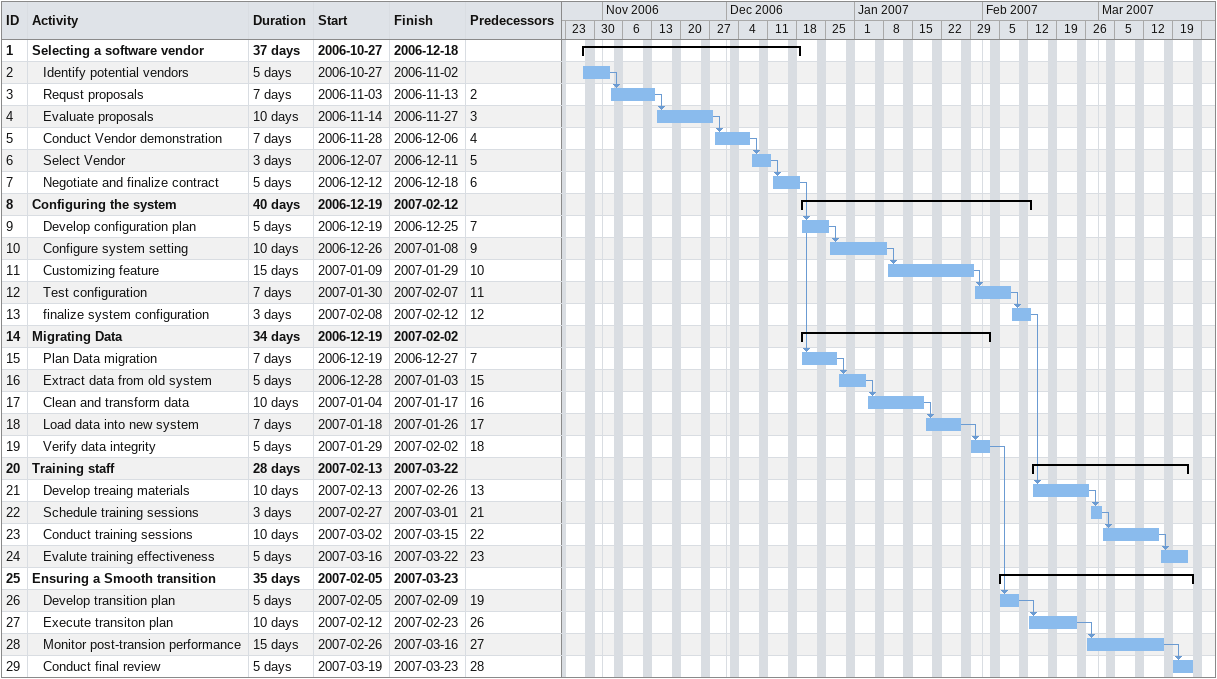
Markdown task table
| ID | Level | Task | Duration | Start | Finish | Predecessors |
|---|---|---|---|---|---|---|
| 1 | 1 | **Selecting a software vendor** | 37d | 2006-10-27 | 2006-12-18 |  |
| 2 | 2 | Identify potential vendors | 5d | 2006-10-27 | 2006-11-02 |  |
| 3 | 2 | Requst proposals | 7d | 2006-11-03 | 2006-11-13 | 2 |
| 4 | 2 | Evaluate proposals | 10d | 2006-11-14 | 2006-11-27 | 3 |
| 5 | 2 | Conduct Vendor demonstration | 7d | 2006-11-28 | 2006-12-06 | 4 |
| 6 | 2 | Select Vendor | 3d | 2006-12-07 | 2006-12-11 | 5 |
| 7 | 2 | Negotiate and finalize contract | 5d | 2006-12-12 | 2006-12-18 | 6 |
| 8 | 1 | **Configuring the system** | 40d | 2006-12-19 | 2007-02-12 |  |
| 9 | 2 | Develop configuration plan | 5d | 2006-12-19 | 2006-12-25 | 7 |
| 10 | 2 | Configure system setting | 10d | 2006-12-26 | 2007-01-08 | 9 |
| 11 | 2 | Customizing feature | 15d | 2007-01-09 | 2007-01-29 | 10 |
| 12 | 2 | Test configuration | 7d | 2007-01-30 | 2007-02-07 | 11 |
| 13 | 2 | finalize system configuration | 3d | 2007-02-08 | 2007-02-12 | 12 |
| 14 | 1 | **Migrating Data** | 34d | 2006-12-19 | 2007-02-02 |  |
| 15 | 2 | Plan Data migration | 7d | 2006-12-19 | 2006-12-27 | 7 |
| 16 | 2 | Extract data from old system | 5d | 2006-12-28 | 2007-01-03 | 15 |
| 17 | 2 | Clean and transform data | 10d | 2007-01-04 | 2007-01-17 | 16 |
| 18 | 2 | Load data into new system | 7d | 2007-01-18 | 2007-01-26 | 17 |
| 19 | 2 | Verify data integrity | 5d | 2007-01-29 | 2007-02-02 | 18 |
| 20 | 1 | **Training staff** | 28d | 2007-02-13 | 2007-03-22 |  |
| 21 | 2 | Develop treaing materials | 10d | 2007-02-13 | 2007-02-26 | 13 |
| 22 | 2 | Schedule training sessions | 3d | 2007-02-27 | 2007-03-01 | 21 |
| 23 | 2 | Conduct training sessions | 10d | 2007-03-02 | 2007-03-15 | 22 |
| 24 | 2 | Evalute training effectiveness | 5d | 2007-03-16 | 2007-03-22 | 23 |
| 25 | 1 | **Ensuring a Smooth transition** | 35d | 2007-02-05 | 2007-03-23 |  |
| 26 | 2 | Develop transition plan | 5d | 2007-02-05 | 2007-02-09 | 19 |
| 27 | 2 | Execute transiton plan | 10d | 2007-02-12 | 2007-02-23 | 26 |
| 28 | 2 | Monitor post-transion performance | 15d | 2007-02-26 | 2007-03-16 | 27 |
| 29 | 2 | Conduct final review | 5d | 2007-03-19 | 2007-03-23 | 28 |
